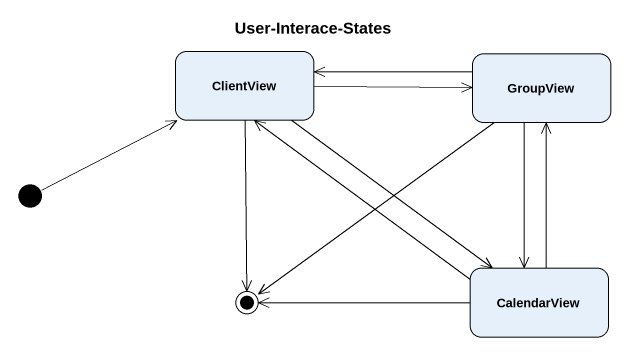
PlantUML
@startuml
title User-Interace-States
hide empty description
state ClientView
state GroupView
state CalendarView
[*] -right-> ClientView
ClientView -right-> GroupView
ClientView --> CalendarView
GroupView -left-> ClientView
GroupView --> CalendarView
CalendarView -up-> ClientView
CalendarView -up-> GroupView
ClientView --> [*]
GroupView --> [*]
CalendarView -left-> [*]
@enduml
